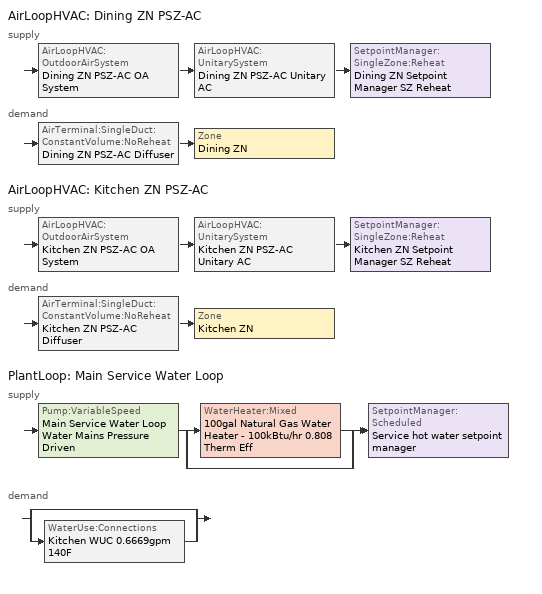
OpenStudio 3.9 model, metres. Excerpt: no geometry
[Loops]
AirLoopHVAC 'Dining ZN PSZ-AC'
 supply: AirLoopHVAC:OutdoorAirSystem 'Dining ZN PSZ-AC OA System' > AirLoopHVAC:UnitarySystem 'Dining ZN PSZ-AC Unitary AC' > SetpointManager:SingleZone:Reheat 'Dining ZN Setpoint Manager SZ Reheat'
 demand: AirTerminal:SingleDuct:ConstantVolume:NoReheat 'Dining ZN PSZ-AC Diffuser' > Zone 'Dining ZN'
AirLoopHVAC 'Kitchen ZN PSZ-AC'
 supply: AirLoopHVAC:OutdoorAirSystem 'Kitchen ZN PSZ-AC OA System' > AirLoopHVAC:UnitarySystem 'Kitchen ZN PSZ-AC Unitary AC' > SetpointManager:SingleZone:Reheat 'Kitchen ZN Setpoint Manager SZ Reheat'
 demand: AirTerminal:SingleDuct:ConstantVolume:NoReheat 'Kitchen ZN PSZ-AC Diffuser' > Zone 'Kitchen ZN'
PlantLoop 'Main Service Water Loop'
 supply: Pump:VariableSpeed 'Main Service Water Loop Water Mains Pressure Driven' > split
  | WaterHeater:Mixed '100gal Natural Gas Water Heater - 100kBtu/hr 0.808 Therm Eff'
  | bypass
  join > SetpointManager:Scheduled 'Service hot water setpoint manager'
 demand: split
  | bypass
  | WaterUse:Connections 'Kitchen WUC 0.6669gpm 140F'
[Sizing:Zone] Zone Cooling Design Supply Air Temperature Input Method=SupplyAirTemperature; Zone Cooling Design Supply Air Temperature {C}=12.7778; Zone Cooling Design Supply Air Temperature Difference {deltaC}=11.11; Zone Heating Design Supply Air Temperature Input Method=SupplyAirTemperature; Zone Heating Design Supply Air Temperature {C}=50; Zone Heating Design Supply Air Temperature Difference {deltaC}=11.11; Zone Cooling Design Supply Air Humidity Ratio {kg-H2O/kg-air}=0.0085; Zone Heating Design Supply Air Humidity Ratio {kg-H2O/kg-air}=0.008; Cooling Design Air Flow Method=DesignDayWithLimit; Heating Design Air Flow Method=DesignDay; Heating Maximum Air Flow Fraction=1; Account for Dedicated Outdoor Air System=No; Dedicated Outdoor Air System Control Strategy=NeutralSupplyAir; Dedicated Outdoor Air Low Setpoint Temperature for Design {C}=autosize; Dedicated Outdoor Air High Setpoint Temperature for Design {C}=autosize; Zone Load Sizing Method=Sensible Load Only No Latent Load; Zone Latent Cooling Design Supply Air Humidity Ratio Input Method=HumidityRatioDifference; Zone Cooling Design Supply Air Humidity Ratio Difference {kgWater/kgDryAir}=0.005; Zone Latent Heating Design Supply Air Humidity Ratio Input Method=HumidityRatioDifference; Zone Humidification Design Supply Air Humidity Ratio Difference {kgWater/kgDryAir}=0.005; Sizing Option=Coincident
Name | Cooling Minimum Air Flow per Zone Floor Area {m3/s-m2}
Dining ZN | 0.00358118
Kitchen ZN | 0
[Zone equipment]
Dining ZN: Dining ZN PSZ-AC Diffuser, Dining ZN Exhaust Fan
Kitchen ZN: Kitchen ZN PSZ-AC Diffuser, Kitchen ZN Exhaust Fan
[AirLoopHVAC] Availability Schedule=RestaurantFastFood HVACOperationSchd; Design Supply Air Flow Rate {m3/s}=autosize; Design Return Air Flow Fraction of Supply Air Flow=1
Dining ZN PSZ-AC; Kitchen ZN PSZ-AC
[Sizing:System] Type of Load to Size On=Sensible; Design Outdoor Air Flow Rate {m3/s}=Autosize; Central Heating Maximum System Air Flow Ratio=1; Preheat Design Temperature {C}=7.22222; Preheat Design Humidity Ratio {kg-H2O/kg-Air}=0.008; Precool Design Temperature {C}=12.7778; Precool Design Humidity Ratio {kg-H2O/kg-Air}=0.008; Central Cooling Design Supply Air Temperature {C}=12.7778; Central Heating Design Supply Air Temperature {C}=50; Sizing Option=Coincident; 100% Outdoor Air in Cooling=No; 100% Outdoor Air in Heating=No; Central Cooling Design Supply Air Humidity Ratio {kg-H2O/kg-Air}=0.0085; Central Heating Design Supply Air Humidity Ratio {kg-H2O/kg-Air}=0.008; Cooling Design Air Flow Method=DesignDay; Heating Design Air Flow Method=DesignDay; System Outdoor Air Method=ZoneSum; Zone Maximum Outdoor Air Fraction=1; Cooling Supply Air Flow Rate Per Floor Area {m3/s-m2}=0.00996765; Cooling Fraction of Autosized Cooling Supply Air Flow Rate=1; Cooling Supply Air Flow Rate Per Unit Cooling Capacity {m3/s-W}=3.94755e-05; Heating Supply Air Flow Rate Per Floor Area {m3/s-m2}=0.00996765; Heating Fraction of Autosized Heating Supply Air Flow Rate=1; Heating Fraction of Autosized Cooling Supply Air Flow Rate=1; Heating Supply Air Flow Rate Per Unit Heating Capacity {m3/s-W}=3.15882e-05; Cooling Design Capacity Method=CoolingDesignCapacity; Cooling Design Capacity {W}=autosize; Cooling Design Capacity Per Floor Area {W/m2}=234.7; Fraction of Autosized Cooling Design Capacity=1; Heating Design Capacity Method=HeatingDesignCapacity; Heating Design Capacity {W}=autosize; Heating Design Capacity Per Floor Area {W/m2}=157; Fraction of Autosized Heating Design Capacity=1; Central Cooling Capacity Control Method=OnOff; Occupant Diversity=autosize
Dining ZN PSZ-AC; Kitchen ZN PSZ-AC
[SetpointManager:SingleZone:Reheat] Minimum Supply Air Temperature {C}=12.7778; Maximum Supply Air Temperature {C}=50
Name | Control Zone | Setpoint Node or NodeList
Dining ZN Setpoint Manager SZ Reheat | Dining ZN | Dining ZN PSZ-AC Supply Outlet Node
Kitchen ZN Setpoint Manager SZ Reheat | Kitchen ZN | Kitchen ZN PSZ-AC Supply Outlet Node
[Coil:Heating:Gas] Availability Schedule=Always On Discrete; Gas Burner Efficiency=0.8; Nominal Capacity {W}=AutoSize; On Cycle Parasitic Electric Load {W}=0; Off Cycle Parasitic Gas Load {W}=0
Dining ZN PSZ-AC Gas Htg Coil 260kBtu/hr 0.8 Thermal Eff; Kitchen ZN PSZ-AC Gas Htg Coil 286kBtu/hr 0.8 Thermal Eff
[Coil:Heating:Electric] Availability Schedule=Always Off Discrete; Efficiency=1; Nominal Capacity {W}=0
Dining ZN PSZ-AC No Heat; Kitchen ZN PSZ-AC No Heat
[Coil:Cooling:DX:TwoSpeed] Availability Schedule=Always On Discrete; Rated High Speed Total Cooling Capacity {W}=Autosize; Rated High Speed Sensible Heat Ratio=Autosize; Rated High Speed Air Flow Rate {m3/s}=Autosize; Rated High Speed Evaporator Fan Power Per Volume Flow Rate 2017 {W/(m3/s)}=773.3; Rated High Speed Evaporator Fan Power Per Volume Flow Rate 2023 {W/(m3/s)}=934.4; Unit Internal Static Air Pressure {Pa}=773.3; Total Cooling Capacity Function of Temperature Curve=CoilClgDXQRatio_fTwbToadbSI; Total Cooling Capacity Function of Flow Fraction Curve=CoilClgDXSnglQRatio_fCFMRatio; Energy Input Ratio Function of Temperature Curve=CoilClgDXEIRRatio_fTwbToadbSI; Energy Input Ratio Function of Flow Fraction Curve=CoilClgDXSnglEIRRatio_fCFMRatio; Part Load Fraction Correlation Curve=CoilClgDXEIRRatio_fQFrac; Rated Low Speed Total Cooling Capacity {W}=Autosize; Rated Low Speed Sensible Heat Ratio=0.69; Rated Low Speed Air Flow Rate {m3/s}=Autosize; Rated Low Speed Evaporator Fan Power Per Volume Flow Rate 2017 {W/(m3/s)}=773.3; Rated Low Speed Evaporator Fan Power Per Volume Flow Rate 2023 {W/(m3/s)}=934.4; Low Speed Total Cooling Capacity Function of Temperature Curve=CoilClgDXQRatio_fTwbToadbSI; Low Speed Energy Input Ratio Function of Temperature Curve=CoilClgDXEIRRatio_fTwbToadbSI; Condenser Type=AirCooled; Minimum Outdoor Dry-Bulb Temperature for Compressor Operation {C}=-25; High Speed Evaporative Condenser Effectiveness=0.9; High Speed Evaporative Condenser Air Flow Rate {m3/s}=Autosize; High Speed Evaporative Condenser Pump Rated Power Consumption {W}=Autosize; Low Speed Evaporative Condenser Effectiveness=0.9; Low Speed Evaporative Condenser Air Flow Rate {m3/s}=Autosize; Low Speed Evaporative Condenser Pump Rated Power Consumption {W}=Autosize; Basin Heater Capacity {W/K}=10; Basin Heater Setpoint Temperature {C}=2
Name | Rated High Speed COP {W/W} | Rated Low Speed COP {W/W}
Dining ZN PSZ-AC 2spd DX AC Clg Coil 146kBtu/hr 10.8EER | 3.73314 | 3.73314
Kitchen ZN PSZ-AC 2spd DX AC Clg Coil 97kBtu/hr 11EER | 3.79975 | 3.79975
[Fan:OnOff] Availability Schedule=Always On Discrete; Pressure Rise {Pa}=622.722; Maximum Flow Rate {m3/s}=autosize; Motor In Airstream Fraction=1
Name | Fan Total Efficiency | Motor Efficiency | Fan Power Ratio Function of Speed Ratio Curve | Fan Efficiency Ratio Function of Speed Ratio Curve
Dining ZN PSZ-AC Fan | 0.58175 | 0.895 | Fan On Off Power Curve | Fan On Off Efficiency Curve
Kitchen ZN PSZ-AC Fan | 0.56225 | 0.865 | Fan On Off Power Curve 1 | Fan On Off Efficiency Curve 1
[AirLoopHVAC:UnitarySystem] Control Type=Load; Dehumidification Control Type=None; Availability Schedule=RestaurantFastFood HVACOperationSchd; Fan Placement=DrawThrough; Supply Air Fan Operating Mode Schedule=RestaurantFastFood HVACOperationSchd; DX Heating Coil Sizing Ratio=1; Use DOAS DX Cooling Coil=No; DOAS DX Cooling Coil Leaving Minimum Air Temperature {C}=2; Latent Load Control=SensibleOnlyLoadControl; Supply Air Flow Rate Method During Cooling Operation=SupplyAirFlowRate; Supply Air Flow Rate During Cooling Operation {m3/s}=Autosize; Supply Air Flow Rate Method During Heating Operation=SupplyAirFlowRate; Supply Air Flow Rate During Heating Operation {m3/s}=Autosize; Supply Air Flow Rate Method When No Cooling or Heating is Required=None; No Load Supply Air Flow Rate Control Set To Low Speed=Yes; Maximum Supply Air Temperature {C}=80; Maximum Outdoor Dry-Bulb Temperature for Supplemental Heater Operation {C}=21; Ancilliary On-Cycle Electric Power {W}=0; Ancilliary Off-Cycle Electric Power {W}=0
Name | Controlling Zone or Thermostat Location | Supply Fan | Heating Coil | Cooling Coil | Supplemental Heating Coil
Dining ZN PSZ-AC Unitary AC | Dining ZN | Dining ZN PSZ-AC Fan | Dining ZN PSZ-AC Gas Htg Coil 260kBtu/hr 0.8 Thermal Eff | Dining ZN PSZ-AC 2spd DX AC Clg Coil 146kBtu/hr 10.8EER | Dining ZN PSZ-AC No Heat
Kitchen ZN PSZ-AC Unitary AC | Kitchen ZN | Kitchen ZN PSZ-AC Fan | Kitchen ZN PSZ-AC Gas Htg Coil 286kBtu/hr 0.8 Thermal Eff | Kitchen ZN PSZ-AC 2spd DX AC Clg Coil 97kBtu/hr 11EER | Kitchen ZN PSZ-AC No Heat
[Controller:OutdoorAir] Maximum Outdoor Air Flow Rate {m3/s}=Autosize; Economizer Control Type=DifferentialEnthalpy; Economizer Control Action Type=ModulateFlow; Lockout Type=LockoutWithHeating; Minimum Limit Type=FixedMinimum; Minimum Outdoor Air Schedule=RestaurantFastFood MinOA_MotorizedDamper_Sched; High Humidity Control=No; High Humidity Outdoor Air Flow Ratio=1; Control High Indoor Humidity Based on Outdoor Humidity Ratio=Yes; Economizer Operation Staging=InterlockedWithMechanicalCooling
Name | Minimum Outdoor Air Flow Rate {m3/s} | Maximum Fraction of Outdoor Air Schedule | Controller Mechanical Ventilation | Heat Recovery Bypass Control Type
Dining ZN PSZ-AC OA System Controller | 0 | ems_Dining_ZN_PSZ_AC_maxOASch | Controller Mechanical Ventilation 1 | BypassWhenWithinEconomizerLimits
Kitchen ZN PSZ-AC OA System Controller | autosize |  | Controller Mechanical Ventilation 2 | BypassWhenOAFlowGreaterThanMinimum
[Controller:MechanicalVentilation] Availability Schedule=Always On Discrete
Name | Demand Controlled Ventilation
Controller Mechanical Ventilation 1 | Yes
Controller Mechanical Ventilation 2
[AirLoopHVAC:OutdoorAirSystem]
Name | Controller
Dining ZN PSZ-AC OA System | Dining ZN PSZ-AC OA System Controller
Kitchen ZN PSZ-AC OA System | Kitchen ZN PSZ-AC OA System Controller
[AirTerminal:SingleDuct:ConstantVolume:NoReheat] Availability Schedule=Always On Discrete; Maximum Air Flow Rate {m3/s}=AutoSize
Dining ZN PSZ-AC Diffuser; Kitchen ZN PSZ-AC Diffuser
[Fan:ZoneExhaust] Availability Schedule=RestaurantFastFood Hours_of_operation; System Availability Manager Coupling Mode=Decoupled
Name | Fan Total Efficiency | Pressure Rise {Pa} | Maximum Flow Rate {m3/s} | Balanced Exhaust Fraction Schedule
Kitchen ZN Exhaust Fan | 0.53983 | 124.544 | 1.557427 | RestaurantFastFood Kitchen Exhaust Fan Balanced Exhaust Fraction Schedule_2007_2010_2013
Dining ZN Exhaust Fan | 1 | 0 | 0.416
[Refrigeration:System]
RefrSystem - Quick Service Restaurant: Refrigeration Condenser=Refrigeration Condenser Air Cooled 1; Minimum Condensing Temperature {C}=21; Refrigeration System Working Fluid Type=R404a; Suction Temperature Control Type=ConstantSuctionTemperature; Suction Piping Zone=Kitchen ZN
[Refrigeration:Case]
Case Quick Service Restaurant: Availability Schedule=Always On Discrete; Zone=Kitchen ZN; Rated Ambient Temperature {C}=23.8889; Rated Ambient Relative Humidity {percent}=55; Rated Total Cooling Capacity per Unit Length {W/m}=734; Rated Latent Heat Ratio=0.08; Rated Runtime Fraction=0.85; Case Length {m}=3.05; Case Operating Temperature {C}=2; Latent Case Credit Curve Type=CaseTemperatureMethod; Latent Case Credit Curve=Refrigeration Case Latent Credit Curve; Standard Case Fan Power per Unit Length {W/m}=18.8571; Operating Case Fan Power per Unit Length {W/m}=18.8571; Standard Case Lighting Power per Unit Length {W/m}=33; Installed Case Lighting Power per Unit Length {W/m}=33; Case Lighting Schedule=RestaurantFastFood walkin_occ_lght_SCH; Fraction of Lighting Energy to Case=1; Anti-Sweat Heater Control Type=None; Humidity at Zero Anti-Sweat Heater Energy {percent}=0; Case Height {m}=1.5; Fraction of Anti-Sweat Heater Energy to Case=0.2; Case Defrost Power per Unit Length {W/m}=0; Case Defrost Type=None; Case Defrost Schedule=Case Quick Service Restaurant Defrost; Case Defrost Drip-Down Schedule=Case Quick Service Restaurant Defrost 1; Defrost Energy Correction Curve Type=None; Under Case HVAC Return Air Fraction=0.05; Refrigerated Case Restocking Schedule=RestaurantFastFood Kitchen_Case:2_SELFCONTAINEDDISPLAYCASE_CaseStockingSched; Case Credit Fraction Schedule=Case Quick Service Restaurant Case Credit; Design Evaporator Temperature or Brine Inlet Temperature {C}=-5.56
[Refrigeration:WalkIn]
Walk-In Quick Service Restaurant: Availability Schedule=Always On Discrete; Rated Coil Cooling Capacity {W}=1678.72; Operating Temperature {C}=-23; Rated Cooling Source Temperature {C}=-28.3333; Rated Total Heating Power {W}=0; Rated Cooling Coil Fan Power {W}=51.58892; Rated Circulation Fan Power {W}=0; Rated Total Lighting Power {W}=80.52; Lighting Schedule=RestaurantFastFood BLDG_LIGHT_DINING_SCH_2004_2007; Defrost Type=Electric; Defrost Control Type=TimeSchedule; Defrost Schedule=Walk-In Quick Service Restaurant Defrost; Defrost Drip-Down Schedule=Walk-In Quick Service Restaurant Defrost 1; Defrost Power {W}=3151.748; Temperature Termination Defrost Fraction to Ice=0.7; Restocking Schedule=RestaurantFastFood Kitchen_Case:1_WALKINFREEZER_WalkInStockingSched; Insulated Floor Surface Area {m2}=7.43224; Insulated Floor U-Value {W/m2-K}=0.207; WalkIn Zone Boundary 1=Refrigeration Walk In Zone Boundary 1
[Refrigeration:WalkIn:ZoneBoundary]
Refrigeration Walk In Zone Boundary 1: Zone=Kitchen ZN; Total Insulated Surface Area Facing Zone {m2}=43.4; Insulated Surface U-Value Facing Zone {W/m2-K}=0.235; Area of Stocking Doors Facing Zone {m2}=2; Height of Stocking Doors Facing Zone {m}=2; Stocking Door Opening Schedule Name Facing Zone=door_wi_sched; Stocking Door Opening Protection Type Facing Zone=StripCurtain
[Refrigeration:Condenser:AirCooled]
Refrigeration Condenser Air Cooled 1: Rated Effective Total Heat Rejection Rate Curve=Curve Linear 1; Rated Subcooling Temperature Difference {deltaC}=0; Condenser Fan Speed Control Type=Fixed; Rated Fan Power {W}=852.175; Minimum Fan Air Flow Ratio=0.1
[PlantLoop]
Main Service Water Loop: Glycol Concentration=0; Maximum Loop Temperature {C}=60; Minimum Loop Temperature {C}=0; Plant Loop Volume {m3}=Autocalculate; Load Distribution Scheme=Optimal
[Sizing:Plant]
Main Service Water Loop: Loop Type=Heating; Design Loop Exit Temperature {C}=60; Loop Design Temperature Difference {deltaC}=5; Sizing Option=NonCoincident; Zone Timesteps in Averaging Window=1; Coincident Sizing Factor Mode=None
[SetpointManager:Scheduled]
Service hot water setpoint manager: Control Variable=Temperature; Schedule=Service Water Loop Temp - 140F; Setpoint Node or NodeList=Main Service Water Loop Supply Outlet Node
[Pump:VariableSpeed]
Main Service Water Loop Water Mains Pressure Driven: Rated Pump Head {Pa}=0.001; Motor Efficiency=1; Coefficient 1 of the Part Load Performance Curve=0; Coefficient 2 of the Part Load Performance Curve=3.2485; Coefficient 3 of the Part Load Performance Curve=-4.7443; Coefficient 4 of the Part Load Performance Curve=2.5294; Pump Control Type=Intermittent; Skin Loss Radiative Fraction=0.5; Design Power Sizing Method=PowerPerFlowPerPressure; Design Electric Power per Unit Flow Rate {W/(m3/s)}=348701.1; Design Shaft Power per Unit Flow Rate per Unit Head {W-s/m3-Pa}=1.28205; Design Minimum Flow Rate Fraction=0
[WaterHeater:Mixed]
100gal Natural Gas Water Heater - 100kBtu/hr 0.808 Therm Eff: Tank Volume {m3}=0.378541; Setpoint Temperature Schedule=Service Water Loop Temp - 140F; Deadband Temperature Difference {deltaC}=2; Maximum Temperature Limit {C}=60; Heater Control Type=Cycle; Heater Maximum Capacity {W}=29307.1; Heater Fuel Type=NaturalGas; Heater Thermal Efficiency=0.808453; Off Cycle Parasitic Fuel Consumption Rate {W}=720; Off Cycle Parasitic Fuel Type=NaturalGas; Off Cycle Parasitic Heat Fraction to Tank=0; On Cycle Parasitic Fuel Consumption Rate {W}=720; On Cycle Parasitic Fuel Type=NaturalGas; On Cycle Parasitic Heat Fraction to Tank=0; Ambient Temperature Indicator=ThermalZone; Ambient Temperature Thermal Zone=Kitchen ZN; Off Cycle Loss Coefficient to Ambient Temperature {W/K}=7.96239; On Cycle Loss Coefficient to Ambient Temperature {W/K}=7.96239; Use Side Effectiveness=1; Source Side Effectiveness=1; Use Side Design Flow Rate {m3/s}=autosize; Source Side Design Flow Rate {m3/s}=autosize; Indirect Water Heating Recovery Time {hr}=1.5; Source Side Flow Control Mode=IndirectHeatPrimarySetpoint
[WaterHeater:Sizing]
100gal Natural Gas Water Heater - 100kBtu/hr 0.808 Therm Eff: Design Mode=PeakDraw; Time Storage Can Meet Peak Draw {hr}=0.538503; Time for Tank Recovery {hr}=0.5; Nominal Tank Volume for Autosizing Plant Connections {m3}=1
[WaterUse:Equipment:Definition]
Kitchen 0.6669gpm 140F: Peak Flow Rate {m3/s}=4.20756e-05; Target Temperature Schedule=Mixed Water At Faucet Temp - 140F; Sensible Fraction Schedule=Fraction Sensible - 0.2; Latent Fraction Schedule=Fraction Latent - 0.05
[WaterUse:Equipment]
Kitchen Service Water Use 0.6669gpm 140F: Water Use Equipment Definition=Kitchen 0.6669gpm 140F; Flow Rate Fraction Schedule=RestaurantFastFood BLDG_SWH_SCH
[WaterUse:Connections]
Kitchen WUC 0.6669gpm 140F: Drain Water Heat Exchanger Type=None; Drain Water Heat Exchanger Destination=Plant; Water Use Equipment Name 1=Kitchen Service Water Use 0.6669gpm 140F
[Schedule:Constant]
Name | Value
Always On Discrete | 1
Always Off Discrete | 0
[Schedule:Ruleset]
Name | Default Day Schedule | Summer Design Day Schedule | Winter Design Day Schedule
RestaurantFastFood HVACOperationSchd | RestaurantFastFood HVACOperationSchd Default | RestaurantFastFood HVACOperationSchd Summer Design Day | RestaurantFastFood HVACOperationSchd Winter Design Day
RestaurantFastFood MinOA_MotorizedDamper_Sched | RestaurantFastFood MinOA_MotorizedDamper_Sched Default | RestaurantFastFood MinOA_MotorizedDamper_Sched Summer Design Day | RestaurantFastFood MinOA_MotorizedDamper_Sched Winter Design Day
RestaurantFastFood Hours_of_operation | RestaurantFastFood Hours_of_operation Default | RestaurantFastFood Hours_of_operation Summer Design Day | RestaurantFastFood Hours_of_operation Winter Design Day
RestaurantFastFood Kitchen Exhaust Fan Balanced Exhaust Fraction Schedule_2007_2010_2013 | RestaurantFastFood Kitchen Exhaust Fan Balanced Exhaust Fraction Schedule_2007_2010_2013 Default | RestaurantFastFood Kitchen Exhaust Fan Balanced Exhaust Fraction Schedule_2007_2010_2013 Summer Design Day | RestaurantFastFood Kitchen Exhaust Fan Balanced Exhaust Fraction Schedule_2007_2010_2013 Winter Design Day
RestaurantFastFood walkin_occ_lght_SCH | RestaurantFastFood walkin_occ_lght_SCH Default | RestaurantFastFood walkin_occ_lght_SCH Summer Design Day | RestaurantFastFood walkin_occ_lght_SCH Winter Design Day
RestaurantFastFood Kitchen_Case:2_SELFCONTAINEDDISPLAYCASE_CaseStockingSched | RestaurantFastFood Kitchen_Case:2_SELFCONTAINEDDISPLAYCASE_CaseStockingSched Default | RestaurantFastFood Kitchen_Case:2_SELFCONTAINEDDISPLAYCASE_CaseStockingSched Summer Design Day | RestaurantFastFood Kitchen_Case:2_SELFCONTAINEDDISPLAYCASE_CaseStockingSched Winter Design Day
Case Quick Service Restaurant Defrost | Case Quick Service Restaurant Defrost Default
Case Quick Service Restaurant Defrost 1 | Case Quick Service Restaurant Defrost Default 1
Case Quick Service Restaurant Case Credit | Case Quick Service Restaurant Case Credit Default
RestaurantFastFood Kitchen_Case:1_WALKINFREEZER_WalkInStockingSched | RestaurantFastFood Kitchen_Case:1_WALKINFREEZER_WalkInStockingSched Default | RestaurantFastFood Kitchen_Case:1_WALKINFREEZER_WalkInStockingSched Summer Design Day | RestaurantFastFood Kitchen_Case:1_WALKINFREEZER_WalkInStockingSched Winter Design Day
RestaurantFastFood BLDG_LIGHT_DINING_SCH_2004_2007 | RestaurantFastFood BLDG_LIGHT_DINING_SCH_2004_2007 Default | RestaurantFastFood BLDG_LIGHT_DINING_SCH_2004_2007 Summer Design Day | RestaurantFastFood BLDG_LIGHT_DINING_SCH_2004_2007 Winter Design Day
door_wi_sched | door_wi_sched Default
Walk-In Quick Service Restaurant Defrost | Walk-In Quick Service Restaurant Defrost Default
Walk-In Quick Service Restaurant Defrost 1 | Walk-In Quick Service Restaurant Defrost Default 1
Service Water Loop Temp - 140F | Service Water Loop Temp - 140F Default
RestaurantFastFood BLDG_SWH_SCH | RestaurantFastFood BLDG_SWH_SCH Default | RestaurantFastFood BLDG_SWH_SCH Summer Design Day | RestaurantFastFood BLDG_SWH_SCH Winter Design Day
Fraction Sensible - 0.2 | Fraction Sensible - 0.2 Default
Fraction Latent - 0.05 | Fraction Latent - 0.05 Default
Mixed Water At Faucet Temp - 140F | Mixed Water At Faucet Temp - 140F Default
ems_Dining_ZN_PSZ_AC_maxOASch | ems_Dining_ZN_PSZ_AC_maxOASch_Default
[Schedule:Day]
RestaurantFastFood HVACOperationSchd Default; RestaurantFastFood HVACOperationSchd Winter Design Day; RestaurantFastFood HVACOperationSchd Summer Design Day; RestaurantFastFood HVACOperationSchd Default|WntrDsn|SmrDsn|Sun|Wkdy Day; RestaurantFastFood Hours_of_operation Default; RestaurantFastFood Hours_of_operation Winter Design Day; RestaurantFastFood Hours_of_operation Summer Design Day; RestaurantFastFood Hours_of_operation Default|WntrDsn|SmrDsn|Sun|Wkdy Day: No, 1, 0, 1, 5, 0, 0, 24, 0, 1
RestaurantFastFood MinOA_MotorizedDamper_Sched Default; RestaurantFastFood MinOA_MotorizedDamper_Sched Winter Design Day; RestaurantFastFood MinOA_MotorizedDamper_Sched Summer Design Day; RestaurantFastFood MinOA_MotorizedDamper_Sched Default|WntrDsn|SmrDsn|Sun|Wkdy Day: No, 1, 0, 1, 6, 0, 0, 24, 0, 1
RestaurantFastFood Kitchen Exhaust Fan Balanced Exhaust Fraction Schedule_2007_2010_2013 Default; RestaurantFastFood Kitchen Exhaust Fan Balanced Exhaust Fraction Schedule_2007_2010_2013 Winter Design Day; RestaurantFastFood Kitchen Exhaust Fan Balanced Exhaust Fraction Schedule_2007_2010_2013 Summer Design Day; RestaurantFastFood Kitchen Exhaust Fan Balanced Exhaust Fraction Schedule_2007_2010_2013 Default|WntrDsn|SmrDsn|Sun|Wkdy Day: No, 1, 0, 0.530511, 5, 0, 0, 24, 0, 0.530511
RestaurantFastFood walkin_occ_lght_SCH Default: No, 1, 0, 0.2, 6, 0, 0.15, 8, 0, 0.156, 10, 0, 0.26, 16, 0, 0.364, 22, 0, 0.312, 23, 0, 0.26, 24, 0, 0.156
RestaurantFastFood walkin_occ_lght_SCH Sat Day: No, 1, 0, 0.2, 6, 0, 0.15, 8, 0, 0.156, 10, 0, 0.312, 17, 0, 0.416, 22, 0, 0.468, 23, 0, 0.26, 24, 0, 0.156
RestaurantFastFood walkin_occ_lght_SCH Summer Design Day; RestaurantFastFood BLDG_LIGHT_DINING_SCH_2004_2007 Summer Design Day: No, 24, 0, 1
RestaurantFastFood walkin_occ_lght_SCH Wkdy Day: No, 5, 0, 0.15, 6, 0, 0.104, 8, 0, 0.208, 10, 0, 0.312, 22, 0, 0.468, 23, 0, 0.26, 24, 0, 0.156
RestaurantFastFood walkin_occ_lght_SCH Winter Design Day; RestaurantFastFood BLDG_LIGHT_DINING_SCH_2004_2007 Winter Design Day: No, 24, 0, 0
RestaurantFastFood Kitchen_Case:2_SELFCONTAINEDDISPLAYCASE_CaseStockingSched Default; RestaurantFastFood Kitchen_Case:2_SELFCONTAINEDDISPLAYCASE_CaseStockingSched Winter Design Day; RestaurantFastFood Kitchen_Case:2_SELFCONTAINEDDISPLAYCASE_CaseStockingSched Summer Design Day: No, 6, 0, 0, 7, 0, 50, 9, 0, 70, 10, 0, 80, 11, 0, 70, 13, 0, 50, 14, 0, 80, 15, 0, 90, 16, 0, 80, 24, 0, 0
Case Quick Service Restaurant Defrost Default; Case Quick Service Restaurant Defrost Default 1: 0, 59, 1, 24, 0, 0
Case Quick Service Restaurant Case Credit Default: 7, 0, 0.2, 21, 0, 0.4, 24, 0, 0.2
RestaurantFastFood Kitchen_Case:1_WALKINFREEZER_WalkInStockingSched Default: No, 4, 0, 0, 5, 0, 725, 6, 0, 417, 7, 0, 290, 24, 0, 0
RestaurantFastFood Kitchen_Case:1_WALKINFREEZER_WalkInStockingSched Winter Design Day; RestaurantFastFood Kitchen_Case:1_WALKINFREEZER_WalkInStockingSched Summer Design Day; RestaurantFastFood Kitchen_Case:1_WALKINFREEZER_WalkInStockingSched WntrDsn|SmrDsn|Wknd|Mon|Wed|Thu Day: No, 4, 0, 0, 5, 0, 125, 6, 0, 117, 7, 0, 90, 19, 0, 0, 20, 0, 125, 21, 0, 117, 22, 0, 90, 24, 0, 0
RestaurantFastFood BLDG_LIGHT_DINING_SCH_2004_2007 Default: No, 1, 0, 0.2, 6, 0, 0.15, 8, 0, 0.3, 10, 0, 0.5, 16, 0, 0.7, 22, 0, 0.6, 23, 0, 0.5, 24, 0, 0.3
RestaurantFastFood BLDG_LIGHT_DINING_SCH_2004_2007 Sat Day: No, 1, 0, 0.2, 6, 0, 0.15, 8, 0, 0.3, 10, 0, 0.6, 17, 0, 0.8, 22, 0, 0.9, 23, 0, 0.5, 24, 0, 0.3
RestaurantFastFood BLDG_LIGHT_DINING_SCH_2004_2007 Wkdy Day: No, 5, 0, 0.15, 6, 0, 0.2, 8, 0, 0.4, 10, 0, 0.6, 22, 0, 0.9, 23, 0, 0.5, 24, 0, 0.3
door_wi_sched Default: No, 6, 0, 0, 22, 0, 0.0625, 24, 0, 0
Walk-In Quick Service Restaurant Defrost Default; Walk-In Quick Service Restaurant Defrost Default 1: 0, 59, 1, 10, 0, 0, 10, 59, 1, 24, 0, 0
Service Water Loop Temp - 140F Default; Mixed Water At Faucet Temp - 140F Default: 24, 0, 60
RestaurantFastFood BLDG_SWH_SCH Default: No, 7, 0, 0, 10, 0, 0.15, 11, 0, 0.1, 12, 0, 0.72, 13, 0, 0.6, 14, 0, 0.98, 15, 0, 0.92, 17, 0, 0.25, 18, 0, 0.23, 19, 0, 0.16, 20, 0, 0.1, 21, 0, 0.4, 22, 0, 0.42, 23, 0, 0.43, 24, 0, 0
RestaurantFastFood BLDG_SWH_SCH Wkdy Day: No, 6, 0, 0, 8, 0, 0.15, 9, 0, 0.33, 10, 0, 0.13, 11, 0, 0.1, 12, 0, 0.72, 13, 0, 0.31, 14, 0, 0.98, 15, 0, 0.92, 16, 0, 0.22, 17, 0, 0.31, 18, 0, 0.23, 19, 0, 0.16, 20, 0, 0.1, 21, 0, 0.4, 22, 0, 0.42, 23, 0, 0.43, 24, 0, 0.15
RestaurantFastFood BLDG_SWH_SCH Winter Design Day; RestaurantFastFood BLDG_SWH_SCH Summer Design Day: No, 7, 0, 0, 10, 0, 0.15, 11, 0, 0.1, 12, 0, 0.72, 13, 0, 0.6, 14, 0, 0.98, 15, 0, 0.92, 17, 0, 0.25, 18, 0, 0.23, 19, 0, 0.16, 20, 0, 0.1, 21, 0, 0.4, 22, 0, 0.42, 23, 0, 0.43, 24, 0, 0.15
Fraction Sensible - 0.2 Default: 24, 0, 0.2
Fraction Latent - 0.05 Default: 24, 0, 0.05
ems_Dining_ZN_PSZ_AC_maxOASch_Default: 24, 0, 0.7
[Schedule:Rule] Date Specification Type=DateRange; Start Month=1; Start Day=1; End Month=12; End Day=31
Name | Schedule Ruleset | Rule Order | Day Schedule | Apply Sunday | Apply Monday | Apply Tuesday | Apply Wednesday | Apply Thursday | Apply Friday | Apply Saturday
Schedule Rule 14 | RestaurantFastFood HVACOperationSchd | 0 | RestaurantFastFood HVACOperationSchd Default|WntrDsn|SmrDsn|Sun|Wkdy Day | Yes | Yes | Yes | Yes | Yes | Yes
Schedule Rule 15 | RestaurantFastFood MinOA_MotorizedDamper_Sched | 0 | RestaurantFastFood MinOA_MotorizedDamper_Sched Default|WntrDsn|SmrDsn|Sun|Wkdy Day | Yes | Yes | Yes | Yes | Yes | Yes
Schedule Rule 16 | RestaurantFastFood Hours_of_operation | 0 | RestaurantFastFood Hours_of_operation Default|WntrDsn|SmrDsn|Sun|Wkdy Day | Yes | Yes | Yes | Yes | Yes | Yes
Schedule Rule 17 | RestaurantFastFood Kitchen Exhaust Fan Balanced Exhaust Fraction Schedule_2007_2010_2013 | 0 | RestaurantFastFood Kitchen Exhaust Fan Balanced Exhaust Fraction Schedule_2007_2010_2013 Default|WntrDsn|SmrDsn|Sun|Wkdy Day | Yes | Yes | Yes | Yes | Yes | Yes
Schedule Rule 18 | RestaurantFastFood walkin_occ_lght_SCH | 1 | RestaurantFastFood walkin_occ_lght_SCH Sat Day |  |  |  |  |  |  | Yes
Schedule Rule 19 | RestaurantFastFood walkin_occ_lght_SCH | 0 | RestaurantFastFood walkin_occ_lght_SCH Wkdy Day |  | Yes | Yes | Yes | Yes | Yes
Schedule Rule 20 | RestaurantFastFood Kitchen_Case:1_WALKINFREEZER_WalkInStockingSched | 0 | RestaurantFastFood Kitchen_Case:1_WALKINFREEZER_WalkInStockingSched WntrDsn|SmrDsn|Wknd|Mon|Wed|Thu Day | Yes | Yes |  | Yes | Yes |  | Yes
Schedule Rule 21 | RestaurantFastFood BLDG_LIGHT_DINING_SCH_2004_2007 | 1 | RestaurantFastFood BLDG_LIGHT_DINING_SCH_2004_2007 Sat Day |  |  |  |  |  |  | Yes
Schedule Rule 22 | RestaurantFastFood BLDG_LIGHT_DINING_SCH_2004_2007 | 0 | RestaurantFastFood BLDG_LIGHT_DINING_SCH_2004_2007 Wkdy Day |  | Yes | Yes | Yes | Yes | Yes
Schedule Rule 25 | RestaurantFastFood BLDG_SWH_SCH | 0 | RestaurantFastFood BLDG_SWH_SCH Wkdy Day |  | Yes | Yes | Yes | Yes | Yes
[Curve:Exponent] Coefficient1 Constant=1; Coefficient2 Constant=0; Coefficient3 Constant=0; Minimum Value of x=0; Maximum Value of x=1
Fan On Off Power Curve; Fan On Off Power Curve 1
[Curve:Cubic]
Name | Coefficient1 Constant | Coefficient2 x | Coefficient3 x**2 | Coefficient4 x**3 | Minimum Value of x | Maximum Value of x
Fan On Off Efficiency Curve; Fan On Off Efficiency Curve 1 | 1 | 0 | 0 | 0 | 0 | 1
Refrigeration Case Latent Credit Curve | 0.0265263 | 0.00107803 | 6.02558e-05 | 1.23732e-06 | -35 | 20
CoilClgDXEIRRatio_fQFrac | 0 | 5.1091 | -8.5515 | 4.4744 | 0.7 | 1
[Curve:Linear]
Curve Linear 1: Coefficient1 Constant=0; Coefficient2 x=636.438; Minimum Value of x=1.4; Maximum Value of x=33.3
[Curve:Biquadratic] Minimum Value of x=13.89; Maximum Value of x=25; Minimum Value of y=23.89; Maximum Value of y=46.11; Minimum Curve Output=0.77
Name | Coefficient1 Constant | Coefficient2 x | Coefficient3 x**2 | Coefficient4 y | Coefficient5 y**2 | Coefficient6 x*y | Maximum Curve Output
CoilClgDXQRatio_fTwbToadbSI | 0.86779 | 0.014245 | 0.000554 | -0.007569 | 3.2e-05 | -0.000191 | 1.29
CoilClgDXEIRRatio_fTwbToadbSI | 0.116709 | 0.028458 | -0.000411 | 0.021422 | 0.000162 | -0.00068 | 1.33
[Curve:Quadratic]
Name | Coefficient1 Constant | Coefficient2 x | Coefficient3 x**2 | Minimum Value of x | Maximum Value of x
CoilClgDXSnglQRatio_fCFMRatio | 0.8 | 0.2 | 0 | 0.5 | 1.5
CoilClgDXSnglEIRRatio_fCFMRatio | 1.156 | -0.1816 | 0.0256 | 0 | 1
